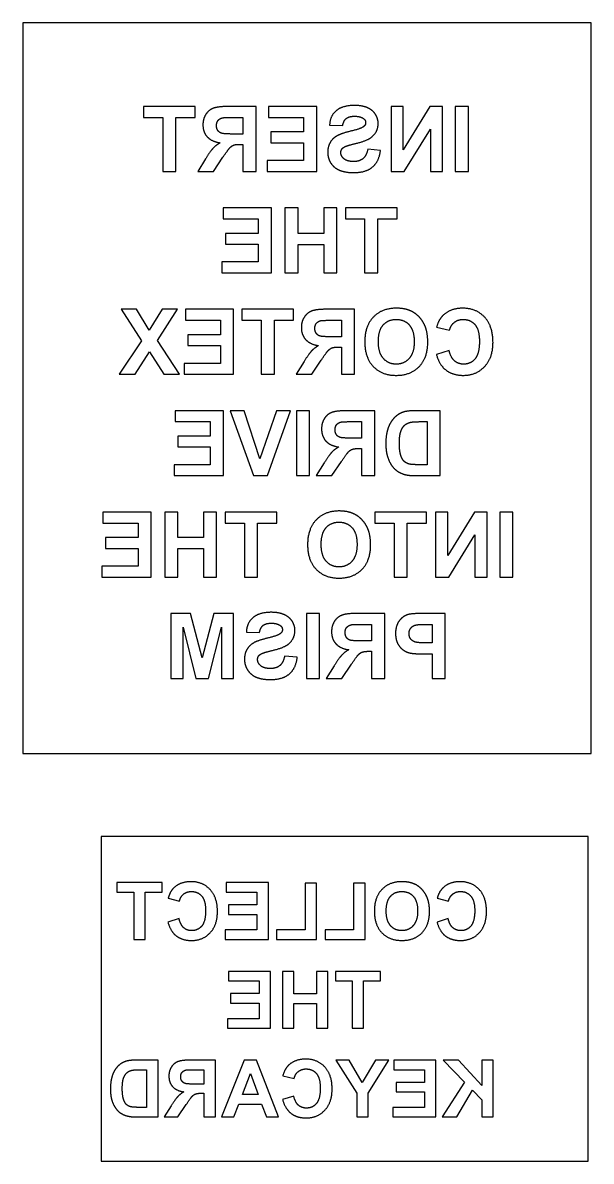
# Model space of a CAD drawing. Header units: millimetres. Extents: x -190 to 0, y 0 to 220.
# Drawn here: x -88 to -18, y 79.8 to 220 of the extents above; entities that cross this region are included whole.
import ezdxf

# ---------------------------------------------------------------- set-up
doc = ezdxf.new("R2010")
doc.units = ezdxf.units.MM
doc.header["$MEASUREMENT"] = 0
doc.layers.add('laser cutting v3_Sketch1', color=7, linetype='Continuous')

msp = doc.modelspace()

# ---------------------------------------------------------------- linework, layer by layer
at = {"layer": 'laser cutting v3_Sketch1'}
for p, q in [((-18.04, 220), (-88.04, 220)), ((-88.04, 220), (-88.04, 130)), ((-18.04, 130), (-18.04, 220)), ((-66.8, 209.69), (-73.16, 209.69)), ((-73.16, 209.69), (-73.16, 208.33)), ((-66.8, 208.33), (-66.8, 209.69)), ((-59.31, 209.69), (-62.71, 209.69)), ((-59.31, 201.69), (-59.31, 209.69)), ((-57.78, 209.69), (-57.78, 208.33)), ((-51.85, 209.69), (-57.78, 209.69)), ((-51.85, 201.69), (-51.85, 209.69)), ((-41.19, 209.69), (-42.69, 209.69)), ((-42.69, 209.69), (-42.69, 201.69)), ((-37.92, 209.69), (-41.19, 204.34)), ((-41.19, 204.34), (-41.19, 209.69)), ((-36.34, 209.69), (-37.92, 209.69)), ((-36.34, 201.69), (-36.34, 209.69)), ((-33.17, 209.69), (-34.79, 209.69)), ((-34.79, 209.69), (-34.79, 201.69)), ((-33.17, 201.69), (-33.17, 209.69)), ((-73.16, 208.33), (-70.79, 208.33)), ((-70.79, 208.33), (-70.79, 201.69)), ((-69.18, 201.69), (-69.18, 208.33)), ((-69.18, 208.33), (-66.8, 208.33)), ((-62.19, 208.33), (-60.93, 208.33)), ((-60.93, 208.33), (-60.93, 206.3)), ((-57.78, 208.33), (-53.47, 208.33)), ((-53.47, 208.33), (-53.47, 206.56)), ((-60.93, 206.3), (-62.12, 206.3)), ((-53.47, 206.56), (-57.48, 206.56)), ((-57.48, 206.56), (-57.48, 205.21)), ((-50.26, 207.4), (-48.65, 207.33)), ((-41.07, 201.69), (-37.84, 206.9)), ((-37.84, 206.9), (-37.84, 201.69)), ((-61.25, 205.03), (-60.93, 205.03)), ((-60.93, 205.03), (-60.93, 201.69)), ((-57.48, 205.21), (-53.47, 205.21)), ((-53.47, 205.21), (-53.47, 203.03)), ((-64.57, 201.69), (-63.4, 203.43)), ((-43.99, 204.29), (-45.56, 204.44)), ((-65.53, 203.25), (-66.5, 201.69)), ((-53.47, 203.03), (-57.94, 203.03)), ((-57.94, 203.03), (-57.94, 201.69)), ((-70.79, 201.69), (-69.18, 201.69)), ((-66.5, 201.69), (-64.57, 201.69)), ((-60.93, 201.69), (-59.31, 201.69)), ((-57.94, 201.69), (-51.85, 201.69)), ((-42.69, 201.69), (-41.07, 201.69)), ((-37.84, 201.69), (-36.34, 201.69)), ((-34.79, 201.69), (-33.17, 201.69)), ((-57.43, 197.2), (-63.37, 197.2)), ((-63.37, 197.2), (-63.37, 195.85)), ((-57.43, 189.2), (-57.43, 197.2)), ((-54.15, 197.2), (-55.77, 197.2)), ((-55.77, 197.2), (-55.77, 189.2)), ((-54.15, 194.05), (-54.15, 197.2)), ((-49.37, 197.2), (-50.98, 197.2)), ((-50.98, 197.2), (-50.98, 194.05)), ((-49.37, 189.2), (-49.37, 197.2)), ((-41.96, 197.2), (-48.32, 197.2)), ((-48.32, 197.2), (-48.32, 195.85)), ((-41.96, 195.85), (-41.96, 197.2)), ((-63.37, 195.85), (-59.05, 195.85)), ((-59.05, 195.85), (-59.05, 194.07)), ((-48.32, 195.85), (-45.95, 195.85)), ((-45.95, 195.85), (-45.95, 189.2)), ((-44.34, 189.2), (-44.34, 195.85)), ((-44.34, 195.85), (-41.96, 195.85)), ((-63.07, 194.07), (-63.07, 192.73)), ((-59.05, 194.07), (-63.07, 194.07)), ((-50.98, 194.05), (-54.15, 194.05)), ((-63.07, 192.73), (-59.05, 192.73)), ((-59.05, 192.73), (-59.05, 190.55)), ((-54.15, 189.2), (-54.15, 192.7)), ((-54.15, 192.7), (-50.98, 192.7)), ((-50.98, 192.7), (-50.98, 189.2)), ((-63.52, 190.55), (-63.52, 189.2)), ((-59.05, 190.55), (-63.52, 190.55)), ((-63.52, 189.2), (-57.43, 189.2)), ((-55.77, 189.2), (-54.15, 189.2)), ((-50.98, 189.2), (-49.37, 189.2)), ((-45.95, 189.2), (-44.34, 189.2)), ((-75.92, 184.72), (-73.43, 180.83)), ((-74.05, 184.72), (-75.92, 184.72)), ((-72.48, 182.15), (-74.05, 184.72)), ((-70.88, 184.72), (-72.48, 182.15)), ((-71.46, 180.89), (-68.99, 184.72)), ((-68.99, 184.72), (-70.88, 184.72)), ((-68.02, 184.72), (-68.02, 183.36)), ((-62.09, 184.72), (-68.02, 184.72)), ((-62.09, 176.72), (-62.09, 184.72)), ((-54.69, 184.72), (-61.05, 184.72)), ((-61.05, 184.72), (-61.05, 183.36)), ((-54.69, 183.36), (-54.69, 184.72)), ((-47.2, 184.72), (-50.6, 184.72)), ((-47.2, 176.72), (-47.2, 184.72)), ((-68.02, 183.36), (-63.7, 183.36)), ((-63.7, 183.36), (-63.7, 181.59)), ((-61.05, 183.36), (-58.68, 183.36)), ((-58.68, 183.36), (-58.68, 176.72)), ((-57.06, 183.36), (-54.69, 183.36)), ((-57.06, 176.72), (-57.06, 183.36)), ((-50.07, 183.36), (-48.81, 183.36)), ((-48.81, 183.36), (-48.81, 181.33)), ((-37.09, 182.51), (-35.49, 182.13)), ((-68.73, 176.72), (-71.46, 180.89)), ((-67.72, 181.59), (-67.72, 180.24)), ((-63.7, 181.59), (-67.72, 181.59)), ((-48.81, 181.33), (-50.01, 181.33)), ((-73.43, 180.83), (-76.17, 176.72)), ((-74.22, 176.72), (-72.45, 179.48)), ((-72.45, 179.48), (-70.67, 176.72)), ((-67.72, 180.24), (-63.7, 180.24)), ((-63.7, 180.24), (-63.7, 178.06)), ((-49.14, 180.06), (-48.81, 180.06)), ((-48.81, 180.06), (-48.81, 176.72)), ((-35.55, 179.66), (-37.11, 179.16)), ((-63.7, 178.06), (-68.17, 178.06)), ((-68.17, 178.06), (-68.17, 176.72)), ((-53.41, 178.28), (-54.39, 176.72)), ((-52.46, 176.72), (-51.29, 178.46)), ((-76.17, 176.72), (-74.22, 176.72)), ((-70.67, 176.72), (-68.73, 176.72)), ((-68.17, 176.72), (-62.09, 176.72)), ((-58.68, 176.72), (-57.06, 176.72)), ((-54.39, 176.72), (-52.46, 176.72)), ((-48.81, 176.72), (-47.2, 176.72)), ((-63.34, 172.23), (-69.27, 172.23)), ((-69.27, 172.23), (-69.27, 170.88)), ((-63.34, 164.23), (-63.34, 172.23)), ((-60.8, 172.23), (-62.51, 172.23)), ((-62.51, 172.23), (-59.65, 164.23)), ((-58.84, 166.31), (-60.8, 172.23)), ((-56.82, 172.23), (-58.84, 166.31)), ((-57.92, 164.23), (-55.06, 172.23)), ((-55.06, 172.23), (-56.82, 172.23)), ((-52.73, 172.23), (-54.34, 172.23)), ((-54.34, 172.23), (-54.34, 164.23)), ((-52.73, 164.23), (-52.73, 172.23)), ((-44.71, 172.23), (-48.11, 172.23)), ((-44.71, 164.23), (-44.71, 172.23)), ((-36.63, 172.23), (-39.58, 172.23)), ((-36.63, 164.23), (-36.63, 172.23)), ((-69.27, 170.88), (-64.95, 170.88)), ((-64.95, 170.88), (-64.95, 169.1)), ((-47.59, 170.88), (-46.33, 170.88)), ((-46.33, 170.88), (-46.33, 168.85)), ((-38.97, 170.88), (-38.25, 170.88)), ((-38.25, 170.88), (-38.25, 165.58)), ((-68.97, 169.1), (-68.97, 167.76)), ((-64.95, 169.1), (-68.97, 169.1)), ((-46.33, 168.85), (-47.52, 168.85)), ((-68.97, 167.76), (-64.95, 167.76)), ((-64.95, 167.76), (-64.95, 165.58)), ((-46.65, 167.57), (-46.33, 167.57)), ((-46.33, 167.57), (-46.33, 164.23)), ((-69.42, 165.58), (-69.42, 164.23)), ((-64.95, 165.58), (-69.42, 165.58)), ((-50.93, 165.79), (-51.9, 164.23)), ((-49.97, 164.23), (-48.8, 165.97)), ((-38.25, 165.58), (-39.45, 165.58)), ((-69.42, 164.23), (-63.34, 164.23)), ((-59.65, 164.23), (-57.92, 164.23)), ((-54.34, 164.23), (-52.73, 164.23)), ((-51.9, 164.23), (-49.97, 164.23)), ((-46.33, 164.23), (-44.71, 164.23)), ((-39.67, 164.23), (-36.63, 164.23)), ((-78.17, 159.74), (-78.17, 158.39)), ((-72.23, 159.74), (-78.17, 159.74)), ((-72.23, 151.74), (-72.23, 159.74)), ((-68.95, 159.74), (-70.56, 159.74)), ((-70.56, 159.74), (-70.56, 151.74)), ((-68.95, 156.6), (-68.95, 159.74)), ((-64.17, 159.74), (-65.78, 159.74)), ((-65.78, 159.74), (-65.78, 156.6)), ((-64.17, 151.74), (-64.17, 159.74)), ((-56.76, 159.74), (-63.12, 159.74)), ((-63.12, 159.74), (-63.12, 158.39)), ((-56.76, 158.39), (-56.76, 159.74)), ((-44.7, 159.74), (-44.7, 158.39)), ((-38.34, 159.74), (-44.7, 159.74)), ((-38.34, 158.39), (-38.34, 159.74)), ((-37.21, 159.74), (-37.21, 151.74)), ((-35.7, 159.74), (-37.21, 159.74)), ((-35.7, 154.4), (-35.7, 159.74)), ((-32.43, 159.74), (-35.7, 154.4)), ((-30.86, 159.74), (-32.43, 159.74)), ((-30.86, 151.74), (-30.86, 159.74)), ((-27.69, 159.74), (-29.3, 159.74)), ((-29.3, 159.74), (-29.3, 151.74)), ((-27.69, 151.74), (-27.69, 159.74)), ((-78.17, 158.39), (-73.85, 158.39)), ((-73.85, 158.39), (-73.85, 156.62)), ((-63.12, 158.39), (-60.75, 158.39)), ((-60.75, 158.39), (-60.75, 151.74)), ((-59.14, 158.39), (-56.76, 158.39)), ((-59.14, 151.74), (-59.14, 158.39)), ((-44.7, 158.39), (-42.33, 158.39)), ((-42.33, 158.39), (-42.33, 151.74)), ((-40.71, 158.39), (-38.34, 158.39)), ((-40.71, 151.74), (-40.71, 158.39)), ((-77.87, 156.62), (-77.87, 155.27)), ((-73.85, 156.62), (-77.87, 156.62)), ((-65.78, 156.6), (-68.95, 156.6)), ((-35.58, 151.74), (-32.36, 156.96)), ((-32.36, 156.96), (-32.36, 151.74)), ((-77.87, 155.27), (-73.85, 155.27)), ((-73.85, 155.27), (-73.85, 153.09)), ((-68.95, 151.74), (-68.95, 155.24)), ((-68.95, 155.24), (-65.78, 155.24)), ((-65.78, 155.24), (-65.78, 151.74)), ((-73.85, 153.09), (-78.32, 153.09)), ((-78.32, 153.09), (-78.32, 151.74)), ((-78.32, 151.74), (-72.23, 151.74)), ((-70.56, 151.74), (-68.95, 151.74)), ((-65.78, 151.74), (-64.17, 151.74)), ((-60.75, 151.74), (-59.14, 151.74)), ((-42.33, 151.74), (-40.71, 151.74)), ((-37.21, 151.74), (-35.58, 151.74)), ((-32.36, 151.74), (-30.86, 151.74)), ((-29.3, 151.74), (-27.69, 151.74)), ((-69.81, 147.26), (-69.81, 139.26)), ((-67.38, 147.26), (-69.81, 147.26)), ((-65.95, 141.8), (-67.38, 147.26)), ((-64.5, 147.26), (-65.95, 141.8)), ((-62.08, 147.26), (-64.5, 147.26)), ((-62.08, 139.26), (-62.08, 147.26)), ((-51.49, 147.26), (-53.11, 147.26)), ((-53.11, 147.26), (-53.11, 139.26)), ((-51.49, 139.26), (-51.49, 147.26)), ((-43.48, 147.26), (-46.88, 147.26)), ((-43.48, 139.26), (-43.48, 147.26)), ((-36.02, 147.26), (-38.61, 147.26)), ((-36.02, 139.26), (-36.02, 147.26)), ((-46.35, 145.91), (-45.09, 145.91)), ((-45.09, 145.91), (-45.09, 143.88)), ((-38.41, 145.91), (-37.63, 145.91)), ((-37.63, 145.91), (-37.63, 143.64)), ((-68.31, 139.26), (-68.31, 145.56)), ((-68.31, 145.56), (-66.72, 139.26)), ((-65.16, 139.26), (-63.58, 145.56)), ((-63.58, 145.56), (-63.58, 139.26)), ((-60.51, 144.97), (-58.9, 144.9)), ((-45.09, 143.88), (-46.29, 143.88)), ((-37.63, 143.64), (-38.52, 143.64)), ((-54.24, 141.86), (-55.81, 142.01)), ((-45.42, 142.6), (-45.09, 142.6)), ((-45.09, 142.6), (-45.09, 139.26)), ((-38.68, 142.28), (-37.63, 142.28)), ((-37.63, 142.28), (-37.63, 139.26)), ((-49.69, 140.82), (-50.67, 139.26)), ((-48.74, 139.26), (-47.57, 141)), ((-69.81, 139.26), (-68.31, 139.26)), ((-66.72, 139.26), (-65.16, 139.26)), ((-63.58, 139.26), (-62.08, 139.26)), ((-53.11, 139.26), (-51.49, 139.26)), ((-50.67, 139.26), (-48.74, 139.26)), ((-45.09, 139.26), (-43.48, 139.26)), ((-37.63, 139.26), (-36.02, 139.26)), ((-88.04, 130), (-18.04, 130)), ((-18.41, 119.8), (-78.41, 119.8)), ((-78.41, 119.8), (-78.41, 79.8)), ((-18.41, 79.8), (-18.41, 119.8)), ((-76.45, 114.11), (-76.45, 112.92)), ((-70.88, 114.11), (-76.45, 114.11)), ((-70.88, 112.92), (-70.88, 114.11)), ((-57.8, 114.11), (-62.99, 114.11)), ((-62.99, 114.11), (-62.99, 112.92)), ((-57.8, 107.11), (-57.8, 114.11)), ((-53.28, 114.05), (-53.28, 108.29)), ((-51.86, 114.05), (-53.28, 114.05)), ((-51.86, 107.11), (-51.86, 114.05)), ((-47.3, 114.05), (-47.3, 108.29)), ((-45.89, 114.05), (-47.3, 114.05)), ((-45.89, 107.11), (-45.89, 114.05)), ((-76.45, 112.92), (-74.37, 112.92)), ((-74.37, 112.92), (-74.37, 107.11)), ((-72.96, 112.92), (-70.88, 112.92)), ((-72.96, 107.11), (-72.96, 112.92)), ((-70.15, 112.18), (-68.75, 111.84)), ((-62.99, 112.92), (-59.21, 112.92)), ((-59.21, 112.92), (-59.21, 111.37)), ((-37.01, 112.18), (-35.62, 111.84)), ((-62.73, 111.37), (-62.73, 110.19)), ((-59.21, 111.37), (-62.73, 111.37)), ((-68.8, 109.68), (-70.17, 109.25)), ((-62.73, 110.19), (-59.21, 110.19)), ((-59.21, 110.19), (-59.21, 108.29)), ((-35.66, 109.68), (-37.03, 109.25)), ((-63.12, 108.29), (-63.12, 107.11)), ((-59.21, 108.29), (-63.12, 108.29)), ((-53.28, 108.29), (-56.79, 108.29)), ((-56.79, 108.29), (-56.79, 107.11)), ((-47.3, 108.29), (-50.82, 108.29)), ((-50.82, 108.29), (-50.82, 107.11)), ((-74.37, 107.11), (-72.96, 107.11)), ((-63.12, 107.11), (-57.8, 107.11)), ((-56.79, 107.11), (-51.86, 107.11)), ((-50.82, 107.11), (-45.89, 107.11)), ((-62.72, 103.18), (-62.72, 102)), ((-57.53, 103.18), (-62.72, 103.18)), ((-57.53, 96.18), (-57.53, 103.18)), ((-56.07, 103.18), (-56.07, 96.18)), ((-54.65, 103.18), (-56.07, 103.18)), ((-54.65, 100.43), (-54.65, 103.18)), ((-50.47, 103.18), (-51.88, 103.18)), ((-51.88, 103.18), (-51.88, 100.43)), ((-50.47, 96.18), (-50.47, 103.18)), ((-43.99, 103.18), (-49.55, 103.18)), ((-49.55, 103.18), (-49.55, 102)), ((-43.99, 102), (-43.99, 103.18)), ((-62.72, 102), (-58.94, 102)), ((-58.94, 102), (-58.94, 100.45)), ((-49.55, 102), (-47.48, 102)), ((-47.48, 102), (-47.48, 96.18)), ((-46.07, 96.18), (-46.07, 102)), ((-46.07, 102), (-43.99, 102)), ((-58.94, 100.45), (-62.46, 100.45)), ((-62.46, 100.45), (-62.46, 99.27)), ((-51.88, 100.43), (-54.65, 100.43)), ((-62.46, 99.27), (-58.94, 99.27)), ((-58.94, 99.27), (-58.94, 97.36)), ((-54.65, 96.18), (-54.65, 99.24)), ((-54.65, 99.24), (-51.88, 99.24)), ((-51.88, 99.24), (-51.88, 96.18)), ((-58.94, 97.36), (-62.85, 97.36)), ((-62.85, 97.36), (-62.85, 96.18)), ((-62.85, 96.18), (-57.53, 96.18)), ((-56.07, 96.18), (-54.65, 96.18)), ((-51.88, 96.18), (-50.47, 96.18)), ((-47.48, 96.18), (-46.07, 96.18)), ((-71.38, 92.26), (-73.97, 92.26)), ((-71.38, 85.26), (-71.38, 92.26)), ((-64.33, 92.26), (-67.3, 92.26)), ((-64.33, 85.26), (-64.33, 92.26)), ((-60.77, 92.26), (-63.57, 85.26)), ((-59.28, 92.26), (-60.77, 92.26)), ((-56.55, 85.26), (-59.28, 92.26)), ((-49.5, 92.26), (-46.92, 88.19)), ((-47.87, 92.26), (-49.5, 92.26)), ((-46.26, 89.49), (-47.87, 92.26)), ((-44.61, 92.26), (-46.26, 89.49)), ((-45.52, 88.2), (-42.95, 92.26)), ((-42.95, 92.26), (-44.61, 92.26)), ((-37.16, 92.26), (-42.35, 92.26)), ((-42.35, 92.26), (-42.35, 91.07)), ((-37.16, 85.26), (-37.16, 92.26)), ((-36.28, 92.26), (-33.65, 89.53)), ((-34.38, 92.26), (-36.28, 92.26)), ((-31.53, 89.15), (-34.38, 92.26)), ((-30.11, 92.26), (-31.53, 92.26)), ((-31.53, 92.26), (-31.53, 89.15)), ((-30.11, 85.26), (-30.11, 92.26)), ((-73.43, 91.07), (-72.8, 91.07)), ((-72.8, 91.07), (-72.8, 86.44)), ((-66.85, 91.07), (-65.74, 91.07)), ((-65.74, 91.07), (-65.74, 89.3)), ((-60.97, 88.03), (-60.01, 90.62)), ((-60.01, 90.62), (-59.06, 88.03)), ((-56.03, 90.33), (-54.63, 89.99)), ((-42.35, 91.07), (-38.57, 91.07)), ((-38.57, 91.07), (-38.57, 89.52)), ((-65.74, 89.3), (-66.79, 89.3)), ((-42.08, 89.52), (-42.08, 88.34)), ((-38.57, 89.52), (-42.08, 89.52)), ((-42.08, 88.34), (-38.57, 88.34)), ((-38.57, 88.34), (-38.57, 86.44)), ((-33.65, 89.53), (-36.42, 85.26)), ((-34.6, 85.26), (-32.67, 88.54)), ((-32.67, 88.54), (-31.53, 87.37)), ((-66.03, 88.18), (-65.74, 88.18)), ((-65.74, 88.18), (-65.74, 85.26)), ((-59.06, 88.03), (-60.97, 88.03)), ((-54.68, 87.83), (-56.05, 87.4)), ((-46.92, 88.19), (-46.92, 85.26)), ((-45.52, 85.26), (-45.52, 88.2)), ((-31.53, 87.37), (-31.53, 85.26)), ((-72.8, 86.44), (-73.85, 86.44)), ((-69.77, 86.62), (-70.62, 85.26)), ((-68.93, 85.26), (-67.91, 86.78)), ((-62.04, 85.26), (-61.43, 86.85)), ((-61.43, 86.85), (-58.63, 86.85)), ((-58.63, 86.85), (-58.05, 85.26)), ((-38.57, 86.44), (-42.48, 86.44)), ((-42.48, 86.44), (-42.48, 85.26)), ((-74.04, 85.26), (-71.38, 85.26)), ((-70.62, 85.26), (-68.93, 85.26)), ((-65.74, 85.26), (-64.33, 85.26)), ((-63.57, 85.26), (-62.04, 85.26)), ((-58.05, 85.26), (-56.55, 85.26)), ((-46.92, 85.26), (-45.52, 85.26)), ((-42.48, 85.26), (-37.16, 85.26)), ((-36.42, 85.26), (-34.6, 85.26)), ((-31.53, 85.26), (-30.11, 85.26)), ((-78.41, 79.8), (-18.41, 79.8))]:
    msp.add_line(p, q, dxfattribs=at)
for points in [[(-64.58, 209.47), (-65.16, 209.26), (-65.51, 208.7)], [(-62.71, 209.69), (-63.99, 209.69), (-64.58, 209.47)], [(-49.46, 209.16), (-50.23, 208.5), (-50.26, 207.4)], [(-47.2, 209.82), (-48.7, 209.82), (-49.46, 209.16)], [(-45.62, 209.55), (-46.28, 209.82), (-47.2, 209.82)], [(-44.62, 208.73), (-44.97, 209.27), (-45.62, 209.55)], [(-65.51, 208.7), (-65.86, 208.15), (-65.86, 207.44)], [(-64.19, 207.34), (-64.19, 207.74), (-63.98, 207.99)], [(-63.98, 207.99), (-63.76, 208.24), (-63.37, 208.31)], [(-63.37, 208.31), (-63.17, 208.33), (-62.19, 208.33)], [(-48.65, 207.33), (-48.55, 207.95), (-48.2, 208.22)], [(-48.2, 208.22), (-47.86, 208.49), (-47.18, 208.49)], [(-47.18, 208.49), (-46.48, 208.49), (-46.08, 208.2)], [(-46.08, 208.2), (-45.82, 208.01), (-45.82, 207.7)], [(-45.82, 207.7), (-45.82, 207.42), (-46.06, 207.22)], [(-45.01, 205.98), (-44.28, 206.64), (-44.28, 207.59)], [(-44.28, 207.59), (-44.28, 208.2), (-44.62, 208.73)], [(-65.86, 207.44), (-65.86, 206.54), (-65.33, 205.96)], [(-64.03, 206.74), (-64.19, 206.98), (-64.19, 207.34)], [(-63.57, 206.4), (-63.86, 206.5), (-64.03, 206.74)], [(-62.12, 206.3), (-63.28, 206.3), (-63.57, 206.4)], [(-49.29, 206.1), (-49.86, 205.81), (-50.17, 205.29)], [(-47.55, 206.68), (-48.73, 206.4), (-49.29, 206.1)], [(-46.06, 207.22), (-46.37, 206.96), (-47.55, 206.68)], [(-65.33, 205.96), (-64.8, 205.37), (-63.74, 205.22)], [(-63.74, 205.22), (-64.27, 204.91), (-64.61, 204.55)], [(-62.55, 204.6), (-62.32, 204.85), (-62.07, 204.94)], [(-62.07, 204.94), (-61.81, 205.03), (-61.25, 205.03)], [(-50.17, 205.29), (-50.49, 204.78), (-50.49, 204.02)], [(-48.71, 204.49), (-48.55, 204.69), (-48.13, 204.84)], [(-48.13, 204.84), (-47.85, 204.94), (-46.84, 205.19)], [(-46.84, 205.19), (-45.54, 205.51), (-45.01, 205.98)], [(-64.61, 204.55), (-64.95, 204.18), (-65.53, 203.25)], [(-63.4, 203.43), (-62.78, 204.36), (-62.55, 204.6)], [(-50.49, 204.02), (-50.49, 203.33), (-50.11, 202.73)], [(-48.88, 204.01), (-48.88, 204.3), (-48.71, 204.49)], [(-48.48, 203.24), (-48.88, 203.57), (-48.88, 204.01)], [(-45.56, 204.44), (-45.7, 203.65), (-46.14, 203.28)], [(-44.96, 202.25), (-44.15, 202.95), (-43.99, 204.29)], [(-50.11, 202.73), (-49.73, 202.13), (-49.03, 201.84)], [(-47.31, 202.91), (-48.09, 202.91), (-48.48, 203.24)], [(-46.14, 203.28), (-46.57, 202.91), (-47.31, 202.91)], [(-47.29, 201.55), (-45.77, 201.55), (-44.96, 202.25)], [(-49.03, 201.84), (-48.33, 201.55), (-47.29, 201.55)], [(-53.39, 183.73), (-53.74, 183.18), (-53.74, 182.47)], [(-52.46, 184.5), (-53.04, 184.28), (-53.39, 183.73)], [(-50.6, 184.72), (-51.88, 184.72), (-52.46, 184.5)], [(-44.87, 183.76), (-45.93, 182.66), (-45.93, 180.7)], [(-42.04, 184.85), (-43.81, 184.85), (-44.87, 183.76)], [(-40.32, 184.54), (-41.06, 184.85), (-42.04, 184.85)], [(-39.28, 183.82), (-39.75, 184.3), (-40.32, 184.54)], [(-38.54, 182.72), (-38.81, 183.33), (-39.28, 183.82)], [(-36.27, 183.98), (-36.82, 183.47), (-37.09, 182.51)], [(-33.89, 184.85), (-35.36, 184.85), (-36.27, 183.98)], [(-31.18, 183.75), (-32.21, 184.85), (-33.89, 184.85)], [(-30.14, 180.64), (-30.14, 182.64), (-31.18, 183.75)], [(-53.74, 182.47), (-53.74, 181.57), (-53.21, 180.99)], [(-52.08, 182.37), (-52.08, 182.77), (-51.86, 183.02)], [(-51.91, 181.77), (-52.08, 182.01), (-52.08, 182.37)], [(-51.86, 183.02), (-51.64, 183.27), (-51.25, 183.34)], [(-51.25, 183.34), (-51.06, 183.36), (-50.07, 183.36)], [(-44.26, 180.74), (-44.26, 182.12), (-43.66, 182.79)], [(-43.66, 182.79), (-43.06, 183.47), (-42.06, 183.47)], [(-42.06, 183.47), (-41.06, 183.47), (-40.45, 182.79)], [(-40.45, 182.79), (-39.84, 182.1), (-39.84, 180.72)], [(-38.17, 180.67), (-38.17, 181.89), (-38.54, 182.72)], [(-35.49, 182.13), (-35.35, 182.75), (-34.9, 183.11)], [(-34.9, 183.11), (-34.45, 183.47), (-33.81, 183.47)], [(-33.81, 183.47), (-32.92, 183.47), (-32.36, 182.83)], [(-32.36, 182.83), (-31.81, 182.19), (-31.81, 180.76)], [(-53.21, 180.99), (-52.68, 180.4), (-51.63, 180.25)], [(-51.46, 181.43), (-51.75, 181.53), (-51.91, 181.77)], [(-50.01, 181.33), (-51.17, 181.33), (-51.46, 181.43)], [(-52.49, 179.58), (-52.83, 179.21), (-53.41, 178.28)], [(-51.63, 180.25), (-52.15, 179.94), (-52.49, 179.58)], [(-51.29, 178.46), (-50.67, 179.39), (-50.44, 179.63)], [(-50.44, 179.63), (-50.21, 179.88), (-49.95, 179.97)], [(-49.95, 179.97), (-49.7, 180.06), (-49.14, 180.06)], [(-45.93, 180.7), (-45.93, 178.77), (-44.88, 177.67)], [(-43.64, 178.66), (-44.26, 179.35), (-44.26, 180.74)], [(-39.84, 180.72), (-39.84, 179.36), (-40.46, 178.66)], [(-39.22, 177.67), (-38.17, 178.76), (-38.17, 180.67)], [(-34.88, 178.37), (-35.34, 178.78), (-35.55, 179.66)], [(-31.81, 180.76), (-31.81, 179.25), (-32.35, 178.6)], [(-31.17, 177.67), (-30.14, 178.76), (-30.14, 180.64)], [(-42.06, 177.96), (-43.02, 177.96), (-43.64, 178.66)], [(-40.46, 178.66), (-41.09, 177.96), (-42.06, 177.96)], [(-37.11, 179.16), (-36.75, 177.85), (-35.92, 177.22)], [(-33.77, 177.96), (-34.42, 177.96), (-34.88, 178.37)], [(-32.35, 178.6), (-32.9, 177.96), (-33.77, 177.96)], [(-44.88, 177.67), (-43.83, 176.58), (-42.06, 176.58)], [(-42.06, 176.58), (-40.28, 176.58), (-39.22, 177.67)], [(-35.92, 177.22), (-35.08, 176.58), (-33.79, 176.58)], [(-33.79, 176.58), (-32.2, 176.58), (-31.17, 177.67)], [(-50.91, 171.25), (-51.25, 170.7), (-51.25, 169.99)], [(-49.98, 172.01), (-50.56, 171.8), (-50.91, 171.25)], [(-48.11, 172.23), (-49.39, 172.23), (-49.98, 172.01)], [(-42.31, 171.34), (-42.81, 170.81), (-43.07, 170.04)], [(-41.1, 172.08), (-41.81, 171.87), (-42.31, 171.34)], [(-39.58, 172.23), (-40.58, 172.23), (-41.1, 172.08)], [(-51.25, 169.99), (-51.25, 169.09), (-50.73, 168.5)], [(-49.59, 169.88), (-49.59, 170.29), (-49.37, 170.54)], [(-49.43, 169.28), (-49.59, 169.52), (-49.59, 169.88)], [(-49.37, 170.54), (-49.16, 170.78), (-48.77, 170.85)], [(-48.77, 170.85), (-48.57, 170.88), (-47.59, 170.88)], [(-43.07, 170.04), (-43.34, 169.28), (-43.34, 168.15)], [(-41.67, 168.22), (-41.67, 169.15), (-41.5, 169.65)], [(-41.5, 169.65), (-41.34, 170.15), (-41.04, 170.42)], [(-41.04, 170.42), (-40.75, 170.7), (-40.3, 170.8)], [(-40.3, 170.8), (-39.96, 170.88), (-38.97, 170.88)], [(-50.73, 168.5), (-50.2, 167.91), (-49.14, 167.76)], [(-48.97, 168.94), (-49.26, 169.04), (-49.43, 169.28)], [(-47.52, 168.85), (-48.68, 168.85), (-48.97, 168.94)], [(-50.01, 167.09), (-50.35, 166.72), (-50.93, 165.79)], [(-49.14, 167.76), (-49.67, 167.46), (-50.01, 167.09)], [(-48.8, 165.97), (-48.18, 166.9), (-47.95, 167.15)], [(-47.95, 167.15), (-47.72, 167.39), (-47.47, 167.48)], [(-47.47, 167.48), (-47.21, 167.57), (-46.65, 167.57)], [(-43.34, 168.15), (-43.34, 167.17), (-43.09, 166.45)], [(-41.5, 166.76), (-41.67, 167.3), (-41.67, 168.22)], [(-43.09, 166.45), (-42.79, 165.58), (-42.23, 165.04)], [(-41.08, 165.99), (-41.34, 166.22), (-41.5, 166.76)], [(-40.43, 165.65), (-40.82, 165.75), (-41.08, 165.99)], [(-39.45, 165.58), (-40.13, 165.58), (-40.43, 165.65)], [(-42.23, 165.04), (-41.81, 164.63), (-41.1, 164.4)], [(-41.1, 164.4), (-40.56, 164.23), (-39.67, 164.23)], [(-49.08, 159.88), (-50.85, 159.88), (-51.91, 158.78)], [(-47.36, 159.56), (-48.1, 159.88), (-49.08, 159.88)], [(-51.91, 158.78), (-52.97, 157.69), (-52.97, 155.73)], [(-50.7, 157.82), (-50.1, 158.5), (-49.1, 158.5)], [(-49.1, 158.5), (-48.1, 158.5), (-47.49, 157.82)], [(-46.32, 158.84), (-46.79, 159.33), (-47.36, 159.56)], [(-45.58, 157.75), (-45.85, 158.36), (-46.32, 158.84)], [(-51.3, 155.77), (-51.3, 157.15), (-50.7, 157.82)], [(-47.49, 157.82), (-46.88, 157.13), (-46.88, 155.75)], [(-45.21, 155.7), (-45.21, 156.92), (-45.58, 157.75)], [(-52.97, 155.73), (-52.97, 153.8), (-51.92, 152.7)], [(-50.68, 153.68), (-51.3, 154.38), (-51.3, 155.77)], [(-46.88, 155.75), (-46.88, 154.39), (-47.5, 153.69)], [(-46.26, 152.7), (-45.21, 153.79), (-45.21, 155.7)], [(-49.1, 152.99), (-50.06, 152.99), (-50.68, 153.68)], [(-47.5, 153.69), (-48.13, 152.99), (-49.1, 152.99)], [(-51.92, 152.7), (-50.86, 151.61), (-49.1, 151.61)], [(-49.1, 151.61), (-47.32, 151.61), (-46.26, 152.7)], [(-57.45, 147.4), (-58.95, 147.4), (-59.71, 146.73)], [(-55.87, 147.12), (-56.52, 147.4), (-57.45, 147.4)], [(-46.88, 147.26), (-48.16, 147.26), (-48.74, 147.04)], [(-38.61, 147.26), (-40.08, 147.26), (-40.53, 147.14)], [(-59.71, 146.73), (-60.47, 146.07), (-60.51, 144.97)], [(-58.45, 145.79), (-58.11, 146.06), (-57.43, 146.06)], [(-57.43, 146.06), (-56.73, 146.06), (-56.33, 145.77)], [(-54.87, 146.31), (-55.22, 146.84), (-55.87, 147.12)], [(-54.53, 145.16), (-54.53, 145.77), (-54.87, 146.31)], [(-49.67, 146.28), (-50.02, 145.73), (-50.02, 145.02)], [(-48.74, 147.04), (-49.32, 146.83), (-49.67, 146.28)], [(-48.14, 145.56), (-47.92, 145.81), (-47.53, 145.88)], [(-47.53, 145.88), (-47.33, 145.91), (-46.35, 145.91)], [(-41.68, 146.36), (-42.14, 145.75), (-42.14, 144.8)], [(-40.53, 147.14), (-41.22, 146.96), (-41.68, 146.36)], [(-40.22, 145.5), (-39.97, 145.78), (-39.57, 145.85)], [(-39.57, 145.85), (-39.28, 145.91), (-38.41, 145.91)], [(-58.9, 144.9), (-58.79, 145.52), (-58.45, 145.79)], [(-56.31, 144.79), (-56.62, 144.53), (-57.8, 144.25)], [(-56.33, 145.77), (-56.07, 145.58), (-56.07, 145.27)], [(-56.07, 145.27), (-56.07, 144.99), (-56.31, 144.79)], [(-55.26, 143.55), (-54.53, 144.21), (-54.53, 145.16)], [(-50.02, 145.02), (-50.02, 144.12), (-49.49, 143.53)], [(-48.35, 144.91), (-48.35, 145.32), (-48.14, 145.56)], [(-48.19, 144.31), (-48.35, 144.55), (-48.35, 144.91)], [(-42.14, 144.8), (-42.14, 144.06), (-41.88, 143.56)], [(-40.48, 144.78), (-40.48, 145.21), (-40.22, 145.5)], [(-40.3, 144.15), (-40.48, 144.42), (-40.48, 144.78)], [(-59.54, 143.68), (-60.1, 143.38), (-60.42, 142.86)], [(-57.8, 144.25), (-58.97, 143.97), (-59.54, 143.68)], [(-57.09, 142.76), (-55.79, 143.08), (-55.26, 143.55)], [(-49.49, 143.53), (-48.96, 142.94), (-47.91, 142.79)], [(-47.74, 143.97), (-48.03, 144.07), (-48.19, 144.31)], [(-46.29, 143.88), (-47.45, 143.88), (-47.74, 143.97)], [(-41.88, 143.56), (-41.61, 143.06), (-41.2, 142.77)], [(-39.79, 143.76), (-40.11, 143.89), (-40.3, 144.15)], [(-38.52, 143.64), (-39.47, 143.64), (-39.79, 143.76)], [(-60.42, 142.86), (-60.74, 142.35), (-60.74, 141.59)], [(-59.13, 141.58), (-59.13, 141.87), (-58.96, 142.07)], [(-58.96, 142.07), (-58.79, 142.27), (-58.38, 142.41)], [(-58.38, 142.41), (-58.1, 142.51), (-57.09, 142.76)], [(-55.81, 142.01), (-55.95, 141.22), (-56.38, 140.85)], [(-55.21, 139.82), (-54.4, 140.52), (-54.24, 141.86)], [(-48.77, 142.12), (-49.11, 141.75), (-49.69, 140.82)], [(-47.91, 142.79), (-48.43, 142.48), (-48.77, 142.12)], [(-47.57, 141), (-46.95, 141.93), (-46.72, 142.18)], [(-46.72, 142.18), (-46.49, 142.42), (-46.23, 142.51)], [(-46.23, 142.51), (-45.98, 142.6), (-45.42, 142.6)], [(-41.2, 142.77), (-40.79, 142.48), (-40.36, 142.39)], [(-40.36, 142.39), (-39.78, 142.28), (-38.68, 142.28)], [(-60.74, 141.59), (-60.74, 140.9), (-60.36, 140.3)], [(-60.36, 140.3), (-59.98, 139.7), (-59.28, 139.41)], [(-58.73, 140.81), (-59.13, 141.14), (-59.13, 141.58)], [(-57.55, 140.48), (-58.34, 140.48), (-58.73, 140.81)], [(-56.38, 140.85), (-56.82, 140.48), (-57.55, 140.48)], [(-59.28, 139.41), (-58.58, 139.12), (-57.54, 139.12)], [(-57.54, 139.12), (-56.02, 139.12), (-55.21, 139.82)], [(-67.35, 114.23), (-68.63, 114.23), (-69.44, 113.47)], [(-64.98, 113.26), (-65.88, 114.23), (-67.35, 114.23)], [(-41.35, 114.23), (-42.89, 114.23), (-43.82, 113.27)], [(-39.84, 113.95), (-40.49, 114.23), (-41.35, 114.23)], [(-38.93, 113.32), (-39.34, 113.74), (-39.84, 113.95)], [(-34.21, 114.23), (-35.5, 114.23), (-36.3, 113.47)], [(-31.84, 113.26), (-32.74, 114.23), (-34.21, 114.23)], [(-69.44, 113.47), (-69.91, 113.02), (-70.15, 112.18)], [(-68.75, 111.84), (-68.63, 112.39), (-68.24, 112.7)], [(-68.24, 112.7), (-67.84, 113.02), (-67.28, 113.02)], [(-67.28, 113.02), (-66.5, 113.02), (-66.01, 112.46)], [(-66.01, 112.46), (-65.53, 111.9), (-65.53, 110.65)], [(-64.07, 110.55), (-64.07, 112.29), (-64.98, 113.26)], [(-43.82, 113.27), (-44.75, 112.31), (-44.75, 110.6)], [(-43.29, 110.63), (-43.29, 111.83), (-42.76, 112.43)], [(-42.76, 112.43), (-42.23, 113.02), (-41.36, 113.02)], [(-41.36, 113.02), (-40.49, 113.02), (-39.95, 112.42)], [(-39.95, 112.42), (-39.42, 111.82), (-39.42, 110.61)], [(-38.28, 112.36), (-38.52, 112.89), (-38.93, 113.32)], [(-37.96, 110.56), (-37.96, 111.63), (-38.28, 112.36)], [(-36.3, 113.47), (-36.78, 113.02), (-37.01, 112.18)], [(-35.62, 111.84), (-35.49, 112.39), (-35.1, 112.7)], [(-35.1, 112.7), (-34.7, 113.02), (-34.14, 113.02)], [(-34.14, 113.02), (-33.36, 113.02), (-32.88, 112.46)], [(-32.88, 112.46), (-32.39, 111.9), (-32.39, 110.65)], [(-30.94, 110.55), (-30.94, 112.29), (-31.84, 113.26)], [(-68.22, 108.55), (-68.62, 108.91), (-68.8, 109.68)], [(-65.53, 110.65), (-65.53, 109.32), (-66.01, 108.76)], [(-64.97, 107.94), (-64.07, 108.89), (-64.07, 110.55)], [(-44.75, 110.6), (-44.75, 108.9), (-43.83, 107.95)], [(-42.75, 108.8), (-43.29, 109.41), (-43.29, 110.63)], [(-39.42, 110.61), (-39.42, 109.42), (-39.97, 108.81)], [(-38.88, 107.94), (-37.96, 108.89), (-37.96, 110.56)], [(-35.08, 108.55), (-35.49, 108.91), (-35.66, 109.68)], [(-32.39, 110.65), (-32.39, 109.32), (-32.87, 108.76)], [(-31.83, 107.94), (-30.94, 108.89), (-30.94, 110.55)], [(-70.17, 109.25), (-69.86, 108.1), (-69.12, 107.54)], [(-67.25, 108.2), (-67.81, 108.2), (-68.22, 108.55)], [(-66.01, 108.76), (-66.49, 108.2), (-67.25, 108.2)], [(-41.36, 108.2), (-42.2, 108.2), (-42.75, 108.8)], [(-39.97, 108.81), (-40.51, 108.2), (-41.36, 108.2)], [(-37.03, 109.25), (-36.72, 108.1), (-35.99, 107.54)], [(-34.11, 108.2), (-34.67, 108.2), (-35.08, 108.55)], [(-32.87, 108.76), (-33.35, 108.2), (-34.11, 108.2)], [(-69.12, 107.54), (-68.39, 106.99), (-67.26, 106.99)], [(-67.26, 106.99), (-65.87, 106.99), (-64.97, 107.94)], [(-43.83, 107.95), (-42.91, 106.99), (-41.36, 106.99)], [(-41.36, 106.99), (-39.8, 106.99), (-38.88, 107.94)], [(-35.99, 107.54), (-35.25, 106.99), (-34.13, 106.99)], [(-34.13, 106.99), (-32.73, 106.99), (-31.83, 107.94)], [(-76.35, 91.48), (-76.79, 91.02), (-77.02, 90.34)], [(-75.3, 92.12), (-75.91, 91.94), (-76.35, 91.48)], [(-73.97, 92.26), (-74.84, 92.26), (-75.3, 92.12)], [(-69.75, 91.4), (-70.05, 90.92), (-70.05, 90.29)], [(-68.93, 92.07), (-69.44, 91.88), (-69.75, 91.4)], [(-67.3, 92.26), (-68.43, 92.26), (-68.93, 92.07)], [(-55.31, 91.62), (-55.79, 91.17), (-56.03, 90.33)], [(-53.23, 92.38), (-54.51, 92.38), (-55.31, 91.62)], [(-54.11, 90.85), (-53.72, 91.17), (-53.16, 91.17)], [(-50.85, 91.41), (-51.76, 92.38), (-53.23, 92.38)], [(-53.16, 91.17), (-52.38, 91.17), (-51.89, 90.61)], [(-49.95, 88.7), (-49.95, 90.44), (-50.85, 91.41)], [(-77.02, 90.34), (-77.25, 89.67), (-77.25, 88.69)], [(-75.79, 88.75), (-75.79, 89.56), (-75.65, 90)], [(-75.65, 90), (-75.5, 90.43), (-75.24, 90.68)], [(-75.24, 90.68), (-74.99, 90.92), (-74.59, 91.01)], [(-74.59, 91.01), (-74.29, 91.07), (-73.43, 91.07)], [(-70.05, 90.29), (-70.05, 89.51), (-69.59, 88.99)], [(-68.6, 90.2), (-68.6, 90.56), (-68.41, 90.77)], [(-68.45, 89.68), (-68.6, 89.89), (-68.6, 90.2)], [(-68.41, 90.77), (-68.22, 90.99), (-67.88, 91.05)], [(-67.88, 91.05), (-67.71, 91.07), (-66.85, 91.07)], [(-54.63, 89.99), (-54.51, 90.54), (-54.11, 90.85)], [(-51.89, 90.61), (-51.41, 90.05), (-51.41, 88.8)], [(-77.25, 88.69), (-77.25, 87.83), (-77.04, 87.2)], [(-75.65, 87.47), (-75.79, 87.94), (-75.79, 88.75)], [(-69.59, 88.99), (-69.13, 88.48), (-68.21, 88.35)], [(-68.21, 88.35), (-68.66, 88.08), (-68.96, 87.76)], [(-68.06, 89.38), (-68.31, 89.47), (-68.45, 89.68)], [(-66.79, 89.3), (-67.81, 89.3), (-68.06, 89.38)], [(-51.41, 88.8), (-51.41, 87.47), (-51.89, 86.91)], [(-50.85, 86.09), (-49.95, 87.04), (-49.95, 88.7)], [(-77.04, 87.2), (-76.77, 86.44), (-76.29, 85.96)], [(-75.28, 86.79), (-75.5, 87), (-75.65, 87.47)], [(-68.96, 87.76), (-69.26, 87.44), (-69.77, 86.62)], [(-67.91, 86.78), (-67.37, 87.6), (-67.17, 87.81)], [(-67.17, 87.81), (-66.97, 88.02), (-66.74, 88.1)], [(-66.74, 88.1), (-66.52, 88.18), (-66.03, 88.18)], [(-56.05, 87.4), (-55.73, 86.25), (-55, 85.69)], [(-54.1, 86.7), (-54.5, 87.06), (-54.68, 87.83)], [(-76.29, 85.96), (-75.92, 85.61), (-75.29, 85.41)], [(-74.71, 86.5), (-75.05, 86.59), (-75.28, 86.79)], [(-73.85, 86.44), (-74.44, 86.44), (-74.71, 86.5)], [(-55, 85.69), (-54.27, 85.14), (-53.14, 85.14)], [(-53.13, 86.35), (-53.69, 86.35), (-54.1, 86.7)], [(-53.14, 85.14), (-51.75, 85.14), (-50.85, 86.09)], [(-51.89, 86.91), (-52.36, 86.35), (-53.13, 86.35)], [(-75.29, 85.41), (-74.82, 85.26), (-74.04, 85.26)]]:
    msp.add_open_spline(points, degree=2, dxfattribs=at)

doc.saveas('drawing.dxf')
